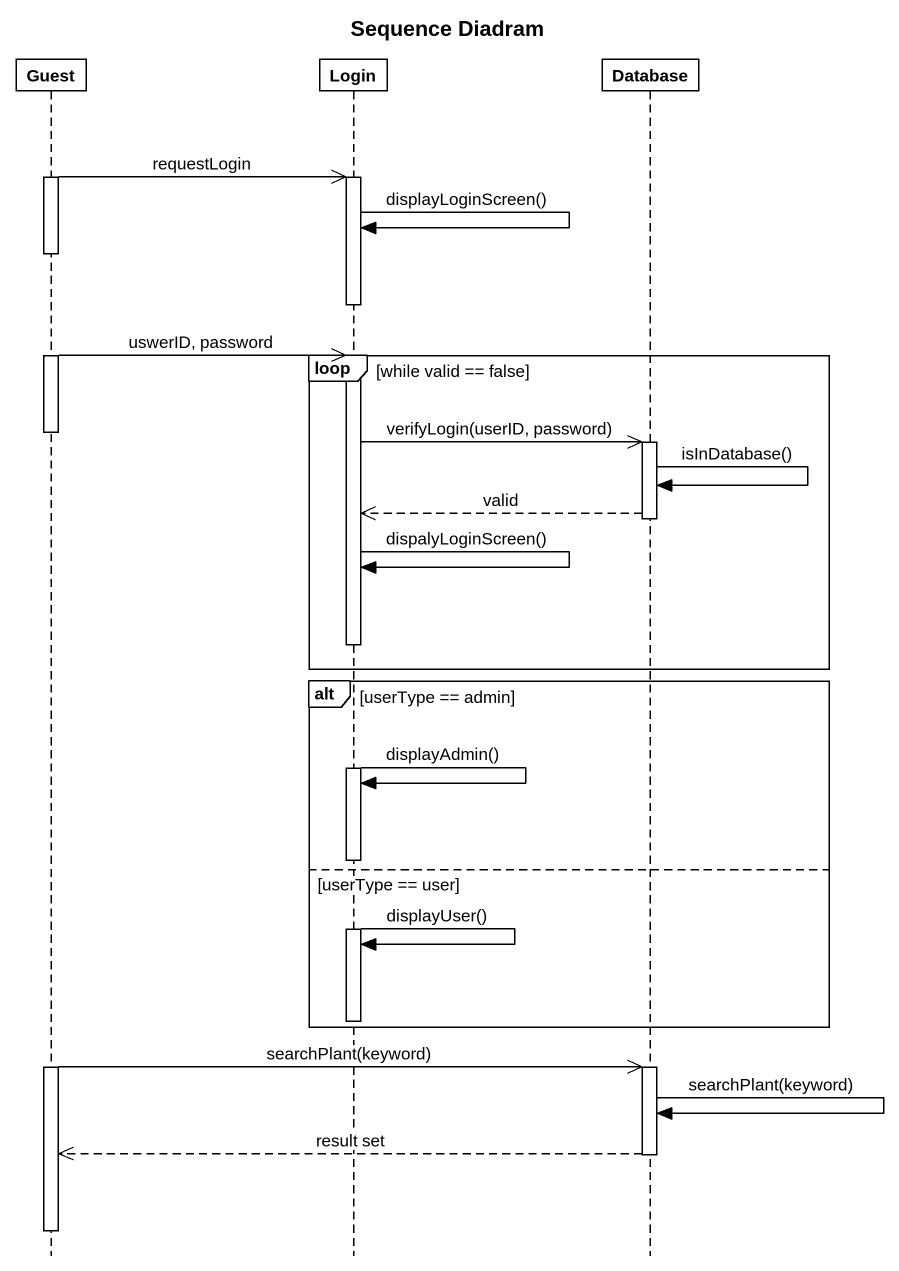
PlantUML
@startuml
title Sequence Diadram
hide footbox
participant Guest
participant Login
participant "Database" as Database_

activate Guest
Guest ->> Login : requestLogin
activate Login
Login -> Login : displayLoginScreen()
deactivate Login
loop while valid == false
  Guest ->> Login : uswerID, password
  activate Login
  deactivate Guest
  Login ->> Database_ : verifyLogin(userID, password)
  activate Database_
  Database_ -> Database_ : isInDatabase()
  Database_ -->> Login : valid
  deactivate Database_
  Login -> Login : dispalyLoginScreen()
end
alt userType == admin
  Login -> Login : displayAdmin()
else userType == user
  Login -> Login : displayUser()
  deactivate Login
end
activate Guest
Guest ->> Database_ : searchPlant(keyword)
activate Database_
Database_ -> Database_ : searchPlant(keyword)
Database_ -->> Guest : result set
deactivate Database_
deactivate Guest
@enduml
